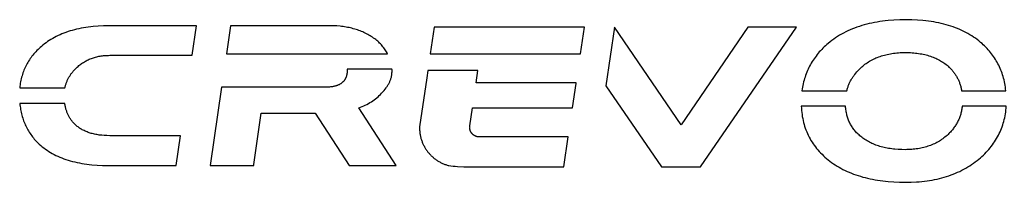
# Model space of a CAD drawing. Extents: x -120528 to -38681, y -40362 to 40632.
# Drawn here: x -65019 to -64783.5, y -37421.3 to -37382.4 of the extents above; entities that cross this region are included whole.
import ezdxf

# ---------------------------------------------------------------- set-up
doc = ezdxf.new("R2010")
doc.units = 0
doc.layers.get('0').update_dxf_attribs({"linetype": 'CONTINUOUS'})

msp = doc.modelspace()

# ---------------------------------------------------------------- linework, layer by layer
at = {"color": 40, "linetype": 'Continuous'}
for p, q in [((-65002.04, -37384.11), (-65002.62, -37384.18)), ((-65001.45, -37384.04), (-65002.04, -37384.11)), ((-65000.24, -37383.95), (-65001.45, -37384.04)), ((-64998.99, -37383.89), (-65000.24, -37383.95)), ((-64997.71, -37383.87), (-64998.99, -37383.89)), ((-64976.75, -37383.87), (-64997.71, -37383.87)), ((-64977.78, -37390.93), (-64976.75, -37383.87)), ((-64968.63, -37383.87), (-64969.61, -37390.55)), ((-64944.82, -37383.87), (-64968.63, -37383.87)), ((-64944.04, -37383.88), (-64944.82, -37383.87)), ((-64943.28, -37383.92), (-64944.04, -37383.88)), ((-64942.53, -37383.98), (-64943.28, -37383.92)), ((-64942.16, -37384.02), (-64942.53, -37383.98)), ((-64941.8, -37384.07), (-64942.16, -37384.02)), ((-64941.44, -37384.12), (-64941.8, -37384.07)), ((-64941.08, -37384.18), (-64941.44, -37384.12)), ((-64920.07, -37384.17), (-64921, -37390.55)), ((-64884.21, -37384.17), (-64920.07, -37384.17)), ((-64884.21, -37384.18), (-64884.21, -37384.17)), ((-64877, -37384.17), (-64879.06, -37398.24)), ((-64861.09, -37407.53), (-64877, -37384.17)), ((-64845.18, -37384.17), (-64861.09, -37407.53)), ((-64856.47, -37417.55), (-64833.58, -37384.17)), ((-64833.58, -37384.17), (-64845.18, -37384.17)), ((-64818.58, -37384.02), (-64819.14, -37384.21)), ((-64818.01, -37383.84), (-64818.58, -37384.02)), ((-64817.42, -37383.66), (-64818.01, -37383.84)), ((-64816.83, -37383.5), (-64817.42, -37383.66)), ((-64816.22, -37383.35), (-64816.83, -37383.5)), ((-64815.61, -37383.22), (-64816.22, -37383.35)), ((-64814.99, -37383.09), (-64815.61, -37383.22)), ((-64814.35, -37382.97), (-64814.99, -37383.09)), ((-64813.71, -37382.87), (-64814.35, -37382.97)), ((-64813.06, -37382.77), (-64813.71, -37382.87)), ((-64812.4, -37382.69), (-64813.06, -37382.77)), ((-64811.73, -37382.62), (-64812.4, -37382.69)), ((-64810.36, -37382.51), (-64811.73, -37382.62)), ((-64808.95, -37382.44), (-64810.36, -37382.51)), ((-64807.5, -37382.42), (-64808.95, -37382.44)), ((-64806.09, -37382.44), (-64807.5, -37382.42)), ((-64804.72, -37382.5), (-64806.09, -37382.44)), ((-64803.39, -37382.61), (-64804.72, -37382.5)), ((-64802.73, -37382.68), (-64803.39, -37382.61)), ((-64802.09, -37382.76), (-64802.73, -37382.68)), ((-64801.46, -37382.85), (-64802.09, -37382.76)), ((-64800.83, -37382.95), (-64801.46, -37382.85)), ((-64800.22, -37383.06), (-64800.83, -37382.95)), ((-64799.61, -37383.18), (-64800.22, -37383.06)), ((-64799.02, -37383.31), (-64799.61, -37383.18)), ((-64798.43, -37383.46), (-64799.02, -37383.31)), ((-64797.86, -37383.61), (-64798.43, -37383.46)), ((-64797.29, -37383.78), (-64797.86, -37383.61)), ((-64796.74, -37383.95), (-64797.29, -37383.78)), ((-64796.19, -37384.14), (-64796.74, -37383.95)), ((-64795.66, -37384.33), (-64796.19, -37384.14)), ((-65010.24, -37386.42), (-65010.68, -37386.65)), ((-65009.8, -37386.21), (-65010.24, -37386.42)), ((-65009.35, -37386), (-65009.8, -37386.21)), ((-65008.89, -37385.8), (-65009.35, -37386)), ((-65008.42, -37385.61), (-65008.89, -37385.8)), ((-65007.94, -37385.44), (-65008.42, -37385.61)), ((-65007.45, -37385.27), (-65007.94, -37385.44)), ((-65006.95, -37385.11), (-65007.45, -37385.27)), ((-65006.44, -37384.96), (-65006.95, -37385.11)), ((-65005.93, -37384.82), (-65006.44, -37384.96)), ((-65005.4, -37384.69), (-65005.93, -37384.82)), ((-65004.86, -37384.57), (-65005.4, -37384.69)), ((-65004.32, -37384.46), (-65004.86, -37384.57)), ((-65003.76, -37384.35), (-65004.32, -37384.46)), ((-65003.2, -37384.26), (-65003.76, -37384.35)), ((-65002.62, -37384.18), (-65003.2, -37384.26)), ((-64940.73, -37384.24), (-64941.08, -37384.18)), ((-64940.38, -37384.31), (-64940.73, -37384.24)), ((-64940.04, -37384.39), (-64940.38, -37384.31)), ((-64939.69, -37384.47), (-64940.04, -37384.39)), ((-64939.36, -37384.56), (-64939.69, -37384.47)), ((-64939.02, -37384.65), (-64939.36, -37384.56)), ((-64938.7, -37384.75), (-64939.02, -37384.65)), ((-64938.37, -37384.86), (-64938.7, -37384.75)), ((-64938.05, -37384.97), (-64938.37, -37384.86)), ((-64937.73, -37385.09), (-64938.05, -37384.97)), ((-64937.42, -37385.22), (-64937.73, -37385.09)), ((-64937.11, -37385.35), (-64937.42, -37385.22)), ((-64936.81, -37385.48), (-64937.11, -37385.35)), ((-64936.51, -37385.63), (-64936.81, -37385.48)), ((-64936.21, -37385.78), (-64936.51, -37385.63)), ((-64935.92, -37385.93), (-64936.21, -37385.78)), ((-64935.63, -37386.09), (-64935.92, -37385.93)), ((-64935.35, -37386.26), (-64935.63, -37386.09)), ((-64935.07, -37386.43), (-64935.35, -37386.26)), ((-64934.79, -37386.61), (-64935.07, -37386.43)), ((-64885.15, -37390.55), (-64884.21, -37384.18)), ((-64823.78, -37386.45), (-64824.24, -37386.75)), ((-64823.3, -37386.15), (-64823.78, -37386.45)), ((-64822.82, -37385.87), (-64823.3, -37386.15)), ((-64822.32, -37385.6), (-64822.82, -37385.87)), ((-64821.82, -37385.34), (-64822.32, -37385.6)), ((-64821.3, -37385.1), (-64821.82, -37385.34)), ((-64820.78, -37384.86), (-64821.3, -37385.1)), ((-64820.24, -37384.63), (-64820.78, -37384.86)), ((-64819.7, -37384.42), (-64820.24, -37384.63)), ((-64819.14, -37384.21), (-64819.7, -37384.42)), ((-64795.13, -37384.54), (-64795.66, -37384.33)), ((-64794.62, -37384.75), (-64795.13, -37384.54)), ((-64794.11, -37384.98), (-64794.62, -37384.75)), ((-64793.62, -37385.22), (-64794.11, -37384.98)), ((-64793.13, -37385.47), (-64793.62, -37385.22)), ((-64792.66, -37385.73), (-64793.13, -37385.47)), ((-64792.2, -37386), (-64792.66, -37385.73)), ((-64791.74, -37386.27), (-64792.2, -37386)), ((-64791.3, -37386.56), (-64791.74, -37386.27)), ((-65013.78, -37388.79), (-65014.06, -37389.04)), ((-65013.43, -37388.49), (-65013.78, -37388.79)), ((-65013.06, -37388.2), (-65013.43, -37388.49)), ((-65012.69, -37387.92), (-65013.06, -37388.2)), ((-65012.31, -37387.64), (-65012.69, -37387.92)), ((-65011.91, -37387.38), (-65012.31, -37387.64)), ((-65011.51, -37387.13), (-65011.91, -37387.38)), ((-65011.1, -37386.88), (-65011.51, -37387.13)), ((-65010.68, -37386.65), (-65011.1, -37386.88)), ((-64934.52, -37386.79), (-64934.79, -37386.61)), ((-64934.25, -37386.98), (-64934.52, -37386.79)), ((-64934, -37387.18), (-64934.25, -37386.98)), ((-64933.76, -37387.38), (-64934, -37387.18)), ((-64933.52, -37387.58), (-64933.76, -37387.38)), ((-64933.3, -37387.79), (-64933.52, -37387.58)), ((-64933.08, -37388), (-64933.3, -37387.79)), ((-64932.87, -37388.22), (-64933.08, -37388)), ((-64932.66, -37388.44), (-64932.87, -37388.22)), ((-64932.47, -37388.66), (-64932.66, -37388.44)), ((-64932.28, -37388.88), (-64932.47, -37388.66)), ((-64932.1, -37389.11), (-64932.28, -37388.88)), ((-64826.65, -37388.63), (-64826.97, -37388.92)), ((-64826.33, -37388.35), (-64826.65, -37388.63)), ((-64826, -37388.07), (-64826.33, -37388.35)), ((-64825.58, -37387.72), (-64826, -37388.07)), ((-64825.14, -37387.39), (-64825.58, -37387.72)), ((-64824.7, -37387.06), (-64825.14, -37387.39)), ((-64824.24, -37386.75), (-64824.7, -37387.06)), ((-64790.86, -37386.86), (-64791.3, -37386.56)), ((-64790.44, -37387.18), (-64790.86, -37386.86)), ((-64790.03, -37387.5), (-64790.44, -37387.18)), ((-64789.63, -37387.83), (-64790.03, -37387.5)), ((-64789.3, -37388.11), (-64789.63, -37387.83)), ((-64788.99, -37388.39), (-64789.3, -37388.11)), ((-64788.68, -37388.68), (-64788.99, -37388.39)), ((-64788.39, -37388.98), (-64788.68, -37388.68)), ((-65016.05, -37391.15), (-65016.26, -37391.44)), ((-65015.83, -37390.87), (-65016.05, -37391.15)), ((-65015.6, -37390.6), (-65015.83, -37390.87)), ((-65015.36, -37390.33), (-65015.6, -37390.6)), ((-65015.12, -37390.06), (-65015.36, -37390.33)), ((-65014.87, -37389.8), (-65015.12, -37390.06)), ((-65014.61, -37389.54), (-65014.87, -37389.8)), ((-65014.34, -37389.29), (-65014.61, -37389.54)), ((-65014.06, -37389.04), (-65014.34, -37389.29)), ((-65000.6, -37391.28), (-65000.34, -37391.22)), ((-65000.34, -37391.22), (-65000.07, -37391.16)), ((-65000.07, -37391.16), (-64999.8, -37391.12)), ((-64999.8, -37391.12), (-64999.52, -37391.07)), ((-64999.52, -37391.07), (-64999.24, -37391.03)), ((-64999.24, -37391.03), (-64998.96, -37391)), ((-64998.96, -37391), (-64998.68, -37390.98)), ((-64998.68, -37390.98), (-64998.39, -37390.96)), ((-64998.39, -37390.96), (-64998.09, -37390.94)), ((-64998.09, -37390.94), (-64997.8, -37390.94)), ((-64997.8, -37390.94), (-64997.5, -37390.93)), ((-64997.5, -37390.93), (-64977.78, -37390.93)), ((-64969.61, -37390.55), (-64931.18, -37390.55)), ((-64931.92, -37389.35), (-64932.1, -37389.11)), ((-64931.76, -37389.58), (-64931.92, -37389.35)), ((-64931.6, -37389.82), (-64931.76, -37389.58)), ((-64931.45, -37390.06), (-64931.6, -37389.82)), ((-64931.31, -37390.3), (-64931.45, -37390.06)), ((-64931.18, -37390.55), (-64931.31, -37390.3)), ((-64921, -37390.55), (-64885.15, -37390.55)), ((-64828.91, -37391.09), (-64829.16, -37391.42)), ((-64828.66, -37390.77), (-64828.91, -37391.09)), ((-64828.4, -37390.45), (-64828.66, -37390.77)), ((-64828.13, -37390.13), (-64828.4, -37390.45)), ((-64827.85, -37389.82), (-64828.13, -37390.13)), ((-64827.57, -37389.52), (-64827.85, -37389.82)), ((-64827.27, -37389.22), (-64827.57, -37389.52)), ((-64826.97, -37388.92), (-64827.27, -37389.22)), ((-64813.96, -37391.3), (-64813.63, -37391.18)), ((-64813.63, -37391.18), (-64813.3, -37391.07)), ((-64813.3, -37391.07), (-64812.96, -37390.97)), ((-64812.96, -37390.97), (-64812.61, -37390.87)), ((-64812.61, -37390.87), (-64812.26, -37390.78)), ((-64812.26, -37390.78), (-64811.9, -37390.7)), ((-64811.9, -37390.7), (-64811.54, -37390.62)), ((-64811.54, -37390.62), (-64811.17, -37390.55)), ((-64811.17, -37390.55), (-64810.8, -37390.49)), ((-64810.8, -37390.49), (-64810.42, -37390.44)), ((-64810.42, -37390.44), (-64810.04, -37390.39)), ((-64810.04, -37390.39), (-64809.65, -37390.35)), ((-64809.65, -37390.35), (-64809.26, -37390.32)), ((-64809.26, -37390.32), (-64808.86, -37390.29)), ((-64808.86, -37390.29), (-64808.46, -37390.28)), ((-64808.46, -37390.28), (-64808.05, -37390.27)), ((-64808.05, -37390.27), (-64807.64, -37390.26)), ((-64807.64, -37390.26), (-64806.8, -37390.28)), ((-64806.8, -37390.28), (-64806.39, -37390.29)), ((-64806.39, -37390.29), (-64805.99, -37390.32)), ((-64805.99, -37390.32), (-64805.59, -37390.35)), ((-64805.59, -37390.35), (-64805.2, -37390.39)), ((-64805.2, -37390.39), (-64804.82, -37390.43)), ((-64804.82, -37390.43), (-64804.44, -37390.48)), ((-64804.44, -37390.48), (-64804.07, -37390.54)), ((-64804.07, -37390.54), (-64803.7, -37390.6)), ((-64803.7, -37390.6), (-64803.34, -37390.68)), ((-64803.34, -37390.68), (-64802.98, -37390.75)), ((-64802.98, -37390.75), (-64802.64, -37390.84)), ((-64802.64, -37390.84), (-64802.29, -37390.93)), ((-64802.29, -37390.93), (-64801.96, -37391.03)), ((-64801.96, -37391.03), (-64801.63, -37391.13)), ((-64801.63, -37391.13), (-64801.3, -37391.25)), ((-64788.1, -37389.28), (-64788.39, -37388.98)), ((-64787.82, -37389.59), (-64788.1, -37389.28)), ((-64787.55, -37389.9), (-64787.82, -37389.59)), ((-64787.28, -37390.22), (-64787.55, -37389.9)), ((-64787.03, -37390.54), (-64787.28, -37390.22)), ((-64786.78, -37390.87), (-64787.03, -37390.54)), ((-64786.55, -37391.2), (-64786.78, -37390.87)), ((-64786.32, -37391.54), (-64786.55, -37391.2)), ((-65017.54, -37393.53), (-65017.69, -37393.85)), ((-65017.38, -37393.22), (-65017.54, -37393.53)), ((-65017.21, -37392.91), (-65017.38, -37393.22)), ((-65017.04, -37392.61), (-65017.21, -37392.91)), ((-65016.85, -37392.31), (-65017.04, -37392.61)), ((-65016.67, -37392.01), (-65016.85, -37392.31)), ((-65016.47, -37391.72), (-65016.67, -37392.01)), ((-65016.26, -37391.44), (-65016.47, -37391.72)), ((-65005.24, -37393.75), (-65005.04, -37393.56)), ((-65005.04, -37393.56), (-65004.83, -37393.39)), ((-65004.83, -37393.39), (-65004.62, -37393.22)), ((-65004.62, -37393.22), (-65004.41, -37393.06)), ((-65004.41, -37393.06), (-65004.2, -37392.9)), ((-65004.2, -37392.9), (-65003.98, -37392.75)), ((-65003.98, -37392.75), (-65003.76, -37392.61)), ((-65003.76, -37392.61), (-65003.54, -37392.47)), ((-65003.54, -37392.47), (-65003.31, -37392.34)), ((-65003.31, -37392.34), (-65003.08, -37392.21)), ((-65003.08, -37392.21), (-65002.85, -37392.09)), ((-65002.85, -37392.09), (-65002.61, -37391.98)), ((-65002.61, -37391.98), (-65002.37, -37391.87)), ((-65002.37, -37391.87), (-65002.13, -37391.77)), ((-65002.13, -37391.77), (-65001.88, -37391.67)), ((-65001.88, -37391.67), (-65001.63, -37391.58)), ((-65001.63, -37391.58), (-65001.38, -37391.5)), ((-65001.38, -37391.5), (-65001.13, -37391.42)), ((-65001.13, -37391.42), (-65000.87, -37391.35)), ((-65000.87, -37391.35), (-65000.6, -37391.28)), ((-64830.44, -37393.48), (-64830.62, -37393.85)), ((-64830.25, -37393.13), (-64830.44, -37393.48)), ((-64830.05, -37392.78), (-64830.25, -37393.13)), ((-64829.84, -37392.43), (-64830.05, -37392.78)), ((-64829.62, -37392.09), (-64829.84, -37392.43)), ((-64829.39, -37391.75), (-64829.62, -37392.09)), ((-64829.16, -37391.42), (-64829.39, -37391.75)), ((-64818.01, -37393.7), (-64817.76, -37393.48)), ((-64817.76, -37393.48), (-64817.5, -37393.27)), ((-64817.5, -37393.27), (-64817.23, -37393.07)), ((-64817.23, -37393.07), (-64816.96, -37392.88)), ((-64816.96, -37392.88), (-64816.69, -37392.69)), ((-64816.69, -37392.69), (-64816.41, -37392.5)), ((-64816.41, -37392.5), (-64816.12, -37392.33)), ((-64816.12, -37392.33), (-64815.83, -37392.16)), ((-64815.83, -37392.16), (-64815.53, -37392)), ((-64815.53, -37392), (-64815.23, -37391.85)), ((-64815.23, -37391.85), (-64814.92, -37391.7)), ((-64814.92, -37391.7), (-64814.61, -37391.56)), ((-64814.61, -37391.56), (-64814.29, -37391.43)), ((-64814.29, -37391.43), (-64813.96, -37391.3)), ((-64801.3, -37391.25), (-64800.98, -37391.36)), ((-64800.98, -37391.36), (-64800.67, -37391.49)), ((-64800.67, -37391.49), (-64800.36, -37391.62)), ((-64800.36, -37391.62), (-64800.06, -37391.76)), ((-64800.06, -37391.76), (-64799.77, -37391.9)), ((-64799.77, -37391.9), (-64799.48, -37392.06)), ((-64799.48, -37392.06), (-64799.2, -37392.21)), ((-64799.2, -37392.21), (-64798.93, -37392.38)), ((-64798.93, -37392.38), (-64798.66, -37392.55)), ((-64798.66, -37392.55), (-64798.39, -37392.73)), ((-64798.39, -37392.73), (-64798.14, -37392.91)), ((-64798.14, -37392.91), (-64797.89, -37393.11)), ((-64797.89, -37393.11), (-64797.64, -37393.3)), ((-64797.64, -37393.3), (-64797.41, -37393.51)), ((-64797.41, -37393.51), (-64797.18, -37393.72)), ((-64786.1, -37391.89), (-64786.32, -37391.54)), ((-64785.89, -37392.23), (-64786.1, -37391.89)), ((-64785.69, -37392.59), (-64785.89, -37392.23)), ((-64785.5, -37392.95), (-64785.69, -37392.59)), ((-64785.31, -37393.31), (-64785.5, -37392.95)), ((-64785.14, -37393.68), (-64785.31, -37393.31)), ((-65018.43, -37395.83), (-65018.52, -37396.18)), ((-65018.32, -37395.49), (-65018.43, -37395.83)), ((-65018.21, -37395.15), (-65018.32, -37395.49)), ((-65018.09, -37394.82), (-65018.21, -37395.15)), ((-65017.97, -37394.49), (-65018.09, -37394.82)), ((-65017.83, -37394.17), (-65017.97, -37394.49)), ((-65017.69, -37393.85), (-65017.83, -37394.17)), ((-65007.14, -37396.03), (-65007.05, -37395.88)), ((-65007.05, -37395.88), (-65006.96, -37395.73)), ((-65006.96, -37395.73), (-65006.86, -37395.59)), ((-65006.86, -37395.59), (-65006.76, -37395.45)), ((-65006.76, -37395.45), (-65006.66, -37395.3)), ((-65006.66, -37395.3), (-65006.55, -37395.16)), ((-65006.55, -37395.16), (-65006.44, -37395.02)), ((-65006.44, -37395.02), (-65006.33, -37394.88)), ((-65006.33, -37394.88), (-65006.21, -37394.74)), ((-65006.21, -37394.74), (-65005.97, -37394.47)), ((-65005.97, -37394.47), (-65005.71, -37394.2)), ((-65005.71, -37394.2), (-65005.44, -37393.93)), ((-65005.44, -37393.93), (-65005.24, -37393.75)), ((-64941.02, -37395.94), (-64941.04, -37396.03)), ((-64940.99, -37395.86), (-64941.02, -37395.94)), ((-64940.97, -37395.78), (-64940.99, -37395.86)), ((-64940.95, -37395.69), (-64940.97, -37395.78)), ((-64940.93, -37395.61), (-64940.95, -37395.69)), ((-64940.91, -37395.53), (-64940.93, -37395.61)), ((-64940.9, -37395.44), (-64940.91, -37395.53)), ((-64940.89, -37395.36), (-64940.9, -37395.44)), ((-64940.87, -37395.28), (-64940.89, -37395.36)), ((-64940.86, -37395.2), (-64940.87, -37395.28)), ((-64940.85, -37395.04), (-64940.86, -37395.2)), ((-64940.84, -37394.88), (-64940.85, -37395.04)), ((-64940.84, -37394.26), (-64940.83, -37394.42)), ((-64930.16, -37394.26), (-64940.84, -37394.26)), ((-64940.83, -37394.73), (-64940.84, -37394.88)), ((-64940.83, -37394.42), (-64940.83, -37394.58)), ((-64940.83, -37394.58), (-64940.83, -37394.73)), ((-64930.24, -37395.97), (-64930.21, -37395.8)), ((-64930.21, -37395.8), (-64930.18, -37395.63)), ((-64930.18, -37395.63), (-64930.16, -37395.45)), ((-64930.13, -37394.26), (-64930.16, -37394.26)), ((-64930.16, -37395.45), (-64930.14, -37395.28)), ((-64930.14, -37395.28), (-64930.13, -37395.09)), ((-64930.12, -37394.49), (-64930.13, -37394.26)), ((-64930.13, -37395.09), (-64930.12, -37394.91)), ((-64930.12, -37394.72), (-64930.12, -37394.49)), ((-64930.12, -37394.91), (-64930.12, -37394.72)), ((-64921.54, -37394.55), (-64921.81, -37396.3)), ((-64914.52, -37394.55), (-64921.54, -37394.55)), ((-64914.5, -37394.55), (-64914.52, -37394.55)), ((-64909.62, -37394.55), (-64914.5, -37394.55)), ((-64910.05, -37397.5), (-64909.62, -37394.55)), ((-64831.41, -37395.72), (-64831.54, -37396.11)), ((-64831.27, -37395.34), (-64831.41, -37395.72)), ((-64831.12, -37394.96), (-64831.27, -37395.34)), ((-64830.96, -37394.58), (-64831.12, -37394.96)), ((-64830.8, -37394.21), (-64830.96, -37394.58)), ((-64830.62, -37393.85), (-64830.8, -37394.21)), ((-64820.03, -37395.97), (-64819.91, -37395.81)), ((-64819.91, -37395.81), (-64819.8, -37395.64)), ((-64819.8, -37395.64), (-64819.67, -37395.48)), ((-64819.67, -37395.48), (-64819.42, -37395.16)), ((-64819.42, -37395.16), (-64819.15, -37394.84)), ((-64819.15, -37394.84), (-64818.87, -37394.53)), ((-64818.87, -37394.53), (-64818.57, -37394.23)), ((-64818.57, -37394.23), (-64818.26, -37393.93)), ((-64818.26, -37393.93), (-64818.01, -37393.7)), ((-64797.18, -37393.72), (-64797.03, -37393.86)), ((-64797.03, -37393.86), (-64796.88, -37394.01)), ((-64796.88, -37394.01), (-64796.74, -37394.15)), ((-64796.74, -37394.15), (-64796.6, -37394.3)), ((-64796.6, -37394.3), (-64796.46, -37394.46)), ((-64796.46, -37394.46), (-64796.33, -37394.61)), ((-64796.33, -37394.61), (-64796.2, -37394.77)), ((-64796.2, -37394.77), (-64796.08, -37394.92)), ((-64796.08, -37394.92), (-64795.96, -37395.09)), ((-64795.96, -37395.09), (-64795.84, -37395.25)), ((-64795.84, -37395.25), (-64795.72, -37395.41)), ((-64795.72, -37395.41), (-64795.61, -37395.58)), ((-64795.61, -37395.58), (-64795.51, -37395.75)), ((-64795.51, -37395.75), (-64795.4, -37395.92)), ((-64795.4, -37395.92), (-64795.3, -37396.09)), ((-64784.97, -37394.06), (-64785.14, -37393.68)), ((-64784.81, -37394.44), (-64784.97, -37394.06)), ((-64784.67, -37394.82), (-64784.81, -37394.44)), ((-64784.52, -37395.21), (-64784.67, -37394.82)), ((-64784.39, -37395.61), (-64784.52, -37395.21)), ((-64784.27, -37396.01), (-64784.39, -37395.61)), ((-65018.88, -37397.96), (-65018.93, -37398.33)), ((-65018.83, -37397.59), (-65018.88, -37397.96)), ((-65018.76, -37397.23), (-65018.83, -37397.59)), ((-65018.69, -37396.88), (-65018.76, -37397.23)), ((-65018.61, -37396.52), (-65018.69, -37396.88)), ((-65018.52, -37396.18), (-65018.61, -37396.52)), ((-65008.1, -37398.37), (-65008.06, -37398.2)), ((-65008.06, -37398.2), (-65008.02, -37398.04)), ((-65008.02, -37398.04), (-65007.97, -37397.88)), ((-65007.97, -37397.88), (-65007.92, -37397.72)), ((-65007.92, -37397.72), (-65007.87, -37397.56)), ((-65007.87, -37397.56), (-65007.81, -37397.4)), ((-65007.81, -37397.4), (-65007.75, -37397.24)), ((-65007.75, -37397.24), (-65007.68, -37397.08)), ((-65007.68, -37397.08), (-65007.62, -37396.93)), ((-65007.62, -37396.93), (-65007.55, -37396.78)), ((-65007.55, -37396.78), (-65007.47, -37396.62)), ((-65007.47, -37396.62), (-65007.4, -37396.47)), ((-65007.4, -37396.47), (-65007.32, -37396.32)), ((-65007.32, -37396.32), (-65007.23, -37396.17)), ((-65007.23, -37396.17), (-65007.14, -37396.03)), ((-64943.68, -37398.28), (-64943.83, -37398.32)), ((-64943.54, -37398.24), (-64943.68, -37398.28)), ((-64943.4, -37398.2), (-64943.54, -37398.24)), ((-64943.26, -37398.15), (-64943.4, -37398.2)), ((-64943.13, -37398.11), (-64943.26, -37398.15)), ((-64943.01, -37398.05), (-64943.13, -37398.11)), ((-64942.89, -37398), (-64943.01, -37398.05)), ((-64942.77, -37397.95), (-64942.89, -37398)), ((-64942.66, -37397.89), (-64942.77, -37397.95)), ((-64942.55, -37397.83), (-64942.66, -37397.89)), ((-64942.45, -37397.77), (-64942.55, -37397.83)), ((-64942.35, -37397.71), (-64942.45, -37397.77)), ((-64942.26, -37397.65), (-64942.35, -37397.71)), ((-64942.17, -37397.58), (-64942.26, -37397.65)), ((-64942.08, -37397.51), (-64942.17, -37397.58)), ((-64941.99, -37397.44), (-64942.08, -37397.51)), ((-64941.91, -37397.37), (-64941.99, -37397.44)), ((-64941.84, -37397.3), (-64941.91, -37397.37)), ((-64941.77, -37397.23), (-64941.84, -37397.3)), ((-64941.7, -37397.15), (-64941.77, -37397.23)), ((-64941.63, -37397.08), (-64941.7, -37397.15)), ((-64941.57, -37397), (-64941.63, -37397.08)), ((-64941.51, -37396.92), (-64941.57, -37397)), ((-64941.45, -37396.85), (-64941.51, -37396.92)), ((-64941.4, -37396.77), (-64941.45, -37396.85)), ((-64941.35, -37396.69), (-64941.4, -37396.77)), ((-64941.3, -37396.61), (-64941.35, -37396.69)), ((-64941.26, -37396.52), (-64941.3, -37396.61)), ((-64941.21, -37396.44), (-64941.26, -37396.52)), ((-64941.18, -37396.36), (-64941.21, -37396.44)), ((-64941.14, -37396.28), (-64941.18, -37396.36)), ((-64941.11, -37396.19), (-64941.14, -37396.28)), ((-64941.07, -37396.11), (-64941.11, -37396.19)), ((-64941.04, -37396.03), (-64941.07, -37396.11)), ((-64931.3, -37398.37), (-64931.2, -37398.21)), ((-64931.2, -37398.21), (-64931.1, -37398.06)), ((-64931.1, -37398.06), (-64931, -37397.9)), ((-64931, -37397.9), (-64930.91, -37397.75)), ((-64930.91, -37397.75), (-64930.83, -37397.59)), ((-64930.83, -37397.59), (-64930.75, -37397.43)), ((-64930.75, -37397.43), (-64930.67, -37397.28)), ((-64930.67, -37397.28), (-64930.6, -37397.12)), ((-64930.6, -37397.12), (-64930.53, -37396.96)), ((-64930.53, -37396.96), (-64930.47, -37396.8)), ((-64930.47, -37396.8), (-64930.42, -37396.64)), ((-64930.42, -37396.64), (-64930.37, -37396.47)), ((-64930.37, -37396.47), (-64930.32, -37396.31)), ((-64930.32, -37396.31), (-64930.28, -37396.14)), ((-64930.28, -37396.14), (-64930.24, -37395.97)), ((-64921.81, -37396.3), (-64923.52, -37408)), ((-64886.19, -37397.5), (-64910.05, -37397.5)), ((-64887.04, -37403.45), (-64886.19, -37397.66)), ((-64886.19, -37397.66), (-64886.19, -37397.5)), ((-64879.06, -37398.24), (-64865.78, -37417.55)), ((-64832.06, -37398.12), (-64832.14, -37398.54)), ((-64831.98, -37397.71), (-64832.06, -37398.12)), ((-64831.88, -37397.3), (-64831.98, -37397.71)), ((-64831.77, -37396.9), (-64831.88, -37397.3)), ((-64831.66, -37396.5), (-64831.77, -37396.9)), ((-64831.54, -37396.11), (-64831.66, -37396.5)), ((-64821.27, -37398.43), (-64821.21, -37398.25)), ((-64821.21, -37398.25), (-64821.14, -37398.06)), ((-64821.14, -37398.06), (-64821.06, -37397.88)), ((-64821.06, -37397.88), (-64820.99, -37397.7)), ((-64820.99, -37397.7), (-64820.91, -37397.52)), ((-64820.91, -37397.52), (-64820.82, -37397.34)), ((-64820.82, -37397.34), (-64820.74, -37397.17)), ((-64820.74, -37397.17), (-64820.65, -37396.99)), ((-64820.65, -37396.99), (-64820.55, -37396.82)), ((-64820.55, -37396.82), (-64820.45, -37396.65)), ((-64820.45, -37396.65), (-64820.35, -37396.48)), ((-64820.35, -37396.48), (-64820.25, -37396.31)), ((-64820.25, -37396.31), (-64820.14, -37396.14)), ((-64820.14, -37396.14), (-64820.03, -37395.97)), ((-64795.3, -37396.09), (-64795.21, -37396.27)), ((-64795.21, -37396.27), (-64795.12, -37396.45)), ((-64795.12, -37396.45), (-64795.03, -37396.63)), ((-64795.03, -37396.63), (-64794.94, -37396.81)), ((-64794.94, -37396.81), (-64794.86, -37396.99)), ((-64794.86, -37396.99), (-64794.78, -37397.18)), ((-64794.78, -37397.18), (-64794.71, -37397.37)), ((-64794.71, -37397.37), (-64794.64, -37397.56)), ((-64794.64, -37397.56), (-64794.57, -37397.75)), ((-64794.57, -37397.75), (-64794.51, -37397.95)), ((-64794.51, -37397.95), (-64794.45, -37398.15)), ((-64794.45, -37398.15), (-64794.39, -37398.35)), ((-64784.16, -37396.41), (-64784.27, -37396.01)), ((-64784.05, -37396.82), (-64784.16, -37396.41)), ((-64783.96, -37397.23), (-64784.05, -37396.82)), ((-64783.87, -37397.65), (-64783.96, -37397.23)), ((-64783.79, -37398.08), (-64783.87, -37397.65)), ((-64783.72, -37398.51), (-64783.79, -37398.08)), ((-65018.93, -37398.33), (-65018.97, -37398.7)), ((-65018.97, -37398.7), (-65008.18, -37398.7)), ((-65008.18, -37398.7), (-65008.14, -37398.53)), ((-65008.14, -37398.53), (-65008.1, -37398.37)), ((-64970.78, -37398.55), (-64973.53, -37417.24)), ((-64946.02, -37398.55), (-64970.78, -37398.55)), ((-64945.6, -37398.55), (-64946.02, -37398.55)), ((-64945.4, -37398.54), (-64945.6, -37398.55)), ((-64945.2, -37398.53), (-64945.4, -37398.54)), ((-64945.01, -37398.51), (-64945.2, -37398.53)), ((-64944.82, -37398.49), (-64945.01, -37398.51)), ((-64944.65, -37398.47), (-64944.82, -37398.49)), ((-64944.47, -37398.45), (-64944.65, -37398.47)), ((-64944.3, -37398.42), (-64944.47, -37398.45)), ((-64944.14, -37398.39), (-64944.3, -37398.42)), ((-64943.98, -37398.36), (-64944.14, -37398.39)), ((-64943.83, -37398.32), (-64943.98, -37398.36)), ((-64933.46, -37400.81), (-64933.17, -37400.54)), ((-64933.17, -37400.54), (-64932.88, -37400.26)), ((-64932.88, -37400.26), (-64932.61, -37399.97)), ((-64932.61, -37399.97), (-64932.31, -37399.64)), ((-64932.31, -37399.64), (-64932.03, -37399.32)), ((-64932.03, -37399.32), (-64931.77, -37399)), ((-64931.77, -37399), (-64931.53, -37398.68)), ((-64931.53, -37398.68), (-64931.41, -37398.53)), ((-64931.41, -37398.53), (-64931.3, -37398.37)), ((-64832.21, -37398.96), (-64832.27, -37399.38)), ((-64832.27, -37399.38), (-64821.55, -37399.38)), ((-64832.14, -37398.54), (-64832.21, -37398.96)), ((-64821.55, -37399.38), (-64821.5, -37399.19)), ((-64821.5, -37399.19), (-64821.45, -37399)), ((-64821.45, -37399), (-64821.4, -37398.81)), ((-64821.4, -37398.81), (-64821.34, -37398.62)), ((-64821.34, -37398.62), (-64821.27, -37398.43)), ((-64794.39, -37398.35), (-64794.34, -37398.55)), ((-64794.34, -37398.55), (-64794.29, -37398.75)), ((-64794.29, -37398.75), (-64794.24, -37398.96)), ((-64794.24, -37398.96), (-64794.2, -37399.17)), ((-64794.2, -37399.17), (-64794.16, -37399.38)), ((-64794.16, -37399.38), (-64783.6, -37399.38)), ((-64783.66, -37398.94), (-64783.72, -37398.51)), ((-64783.6, -37399.38), (-64783.66, -37398.94)), ((-65018.96, -37402.41), (-65018.92, -37402.77)), ((-65008.21, -37402.41), (-65018.96, -37402.41)), ((-65018.92, -37402.77), (-65018.88, -37403.14)), ((-65008.18, -37402.61), (-65008.21, -37402.41)), ((-65008.15, -37402.81), (-65008.18, -37402.61)), ((-65008.11, -37403), (-65008.15, -37402.81)), ((-65008.07, -37403.2), (-65008.11, -37403)), ((-64937.26, -37403.17), (-64936.87, -37403)), ((-64936.87, -37403), (-64936.49, -37402.82)), ((-64936.49, -37402.82), (-64936.12, -37402.64)), ((-64936.12, -37402.64), (-64935.75, -37402.44)), ((-64935.75, -37402.44), (-64935.4, -37402.23)), ((-64935.4, -37402.23), (-64935.05, -37402.02)), ((-64935.05, -37402.02), (-64934.72, -37401.8)), ((-64934.72, -37401.8), (-64934.39, -37401.56)), ((-64934.39, -37401.56), (-64934.07, -37401.32)), ((-64934.07, -37401.32), (-64933.76, -37401.07)), ((-64933.76, -37401.07), (-64933.46, -37400.81)), ((-65018.88, -37403.14), (-65018.82, -37403.5)), ((-65018.82, -37403.5), (-65018.76, -37403.85)), ((-65018.76, -37403.85), (-65018.7, -37404.21)), ((-65018.7, -37404.21), (-65018.62, -37404.55)), ((-65018.62, -37404.55), (-65018.54, -37404.9)), ((-65018.54, -37404.9), (-65018.45, -37405.24)), ((-65018.45, -37405.24), (-65018.36, -37405.57)), ((-65008.03, -37403.39), (-65008.07, -37403.2)), ((-65007.98, -37403.58), (-65008.03, -37403.39)), ((-65007.93, -37403.76), (-65007.98, -37403.58)), ((-65007.88, -37403.95), (-65007.93, -37403.76)), ((-65007.82, -37404.13), (-65007.88, -37403.95)), ((-65007.76, -37404.31), (-65007.82, -37404.13)), ((-65007.7, -37404.48), (-65007.76, -37404.31)), ((-65007.63, -37404.66), (-65007.7, -37404.48)), ((-65007.56, -37404.83), (-65007.63, -37404.66)), ((-65007.49, -37404.99), (-65007.56, -37404.83)), ((-65007.41, -37405.16), (-65007.49, -37404.99)), ((-65007.33, -37405.32), (-65007.41, -37405.16)), ((-65007.25, -37405.48), (-65007.33, -37405.32)), ((-64963.1, -37417.01), (-64961.31, -37404.78)), ((-64961.31, -37404.78), (-64948.46, -37404.78)), ((-64948.46, -37404.78), (-64940.32, -37417.24)), ((-64938.06, -37403.48), (-64937.65, -37403.33)), ((-64929.11, -37417.24), (-64938.06, -37403.48)), ((-64937.65, -37403.33), (-64937.26, -37403.17)), ((-64911.56, -37407.79), (-64910.92, -37403.45)), ((-64910.92, -37403.45), (-64887.04, -37403.45)), ((-64832.44, -37403.09), (-64832.41, -37403.59)), ((-64821.87, -37403.09), (-64832.44, -37403.09)), ((-64832.41, -37403.59), (-64832.38, -37404.09)), ((-64832.38, -37404.09), (-64832.32, -37404.59)), ((-64832.32, -37404.59), (-64832.26, -37405.07)), ((-64832.26, -37405.07), (-64832.19, -37405.55)), ((-64821.85, -37403.37), (-64821.87, -37403.09)), ((-64821.82, -37403.64), (-64821.85, -37403.37)), ((-64821.79, -37403.91), (-64821.82, -37403.64)), ((-64821.75, -37404.18), (-64821.79, -37403.91)), ((-64821.71, -37404.44), (-64821.75, -37404.18)), ((-64821.66, -37404.7), (-64821.71, -37404.44)), ((-64821.6, -37404.96), (-64821.66, -37404.7)), ((-64821.54, -37405.22), (-64821.6, -37404.96)), ((-64821.48, -37405.47), (-64821.54, -37405.22)), ((-64794.46, -37405.19), (-64794.53, -37405.41)), ((-64794.39, -37404.97), (-64794.46, -37405.19)), ((-64794.33, -37404.74), (-64794.39, -37404.97)), ((-64794.27, -37404.51), (-64794.33, -37404.74)), ((-64794.22, -37404.28), (-64794.27, -37404.51)), ((-64794.17, -37404.05), (-64794.22, -37404.28)), ((-64794.13, -37403.81), (-64794.17, -37404.05)), ((-64794.09, -37403.57), (-64794.13, -37403.81)), ((-64794.05, -37403.33), (-64794.09, -37403.57)), ((-64794.03, -37403.09), (-64794.05, -37403.33)), ((-64783.51, -37403.09), (-64794.03, -37403.09)), ((-64783.79, -37405.39), (-64783.71, -37404.94)), ((-64783.71, -37404.94), (-64783.65, -37404.48)), ((-64783.65, -37404.48), (-64783.59, -37404.02)), ((-64783.59, -37404.02), (-64783.55, -37403.56)), ((-64783.55, -37403.56), (-64783.51, -37403.09)), ((-65018.36, -37405.57), (-65018.26, -37405.91)), ((-65018.26, -37405.91), (-65018.15, -37406.23)), ((-65018.15, -37406.23), (-65018.04, -37406.56)), ((-65018.04, -37406.56), (-65017.91, -37406.88)), ((-65017.91, -37406.88), (-65017.79, -37407.2)), ((-65017.79, -37407.2), (-65017.65, -37407.51)), ((-65017.65, -37407.51), (-65017.51, -37407.81)), ((-65007.16, -37405.64), (-65007.25, -37405.48)), ((-65007.07, -37405.8), (-65007.16, -37405.64)), ((-65006.98, -37405.95), (-65007.07, -37405.8)), ((-65006.89, -37406.1), (-65006.98, -37405.95)), ((-65006.79, -37406.25), (-65006.89, -37406.1)), ((-65006.68, -37406.4), (-65006.79, -37406.25)), ((-65006.58, -37406.54), (-65006.68, -37406.4)), ((-65006.47, -37406.68), (-65006.58, -37406.54)), ((-65006.35, -37406.82), (-65006.47, -37406.68)), ((-65006.23, -37406.96), (-65006.35, -37406.82)), ((-65006.11, -37407.09), (-65006.23, -37406.96)), ((-65005.99, -37407.22), (-65006.11, -37407.09)), ((-65005.86, -37407.35), (-65005.99, -37407.22)), ((-65005.73, -37407.48), (-65005.86, -37407.35)), ((-65005.6, -37407.6), (-65005.73, -37407.48)), ((-65005.42, -37407.76), (-65005.6, -37407.6)), ((-64832.19, -37405.55), (-64832.1, -37406.03)), ((-64832.1, -37406.03), (-64832, -37406.5)), ((-64832, -37406.5), (-64831.89, -37406.96)), ((-64831.89, -37406.96), (-64831.77, -37407.42)), ((-64831.77, -37407.42), (-64831.63, -37407.87)), ((-64821.4, -37405.71), (-64821.48, -37405.47)), ((-64821.32, -37405.96), (-64821.4, -37405.71)), ((-64821.24, -37406.2), (-64821.32, -37405.96)), ((-64821.15, -37406.43), (-64821.24, -37406.2)), ((-64821.05, -37406.67), (-64821.15, -37406.43)), ((-64820.94, -37406.9), (-64821.05, -37406.67)), ((-64820.83, -37407.12), (-64820.94, -37406.9)), ((-64820.72, -37407.35), (-64820.83, -37407.12)), ((-64820.6, -37407.57), (-64820.72, -37407.35)), ((-64820.47, -37407.78), (-64820.6, -37407.57)), ((-64795.53, -37407.53), (-64795.65, -37407.73)), ((-64795.4, -37407.32), (-64795.53, -37407.53)), ((-64795.29, -37407.12), (-64795.4, -37407.32)), ((-64795.17, -37406.91), (-64795.29, -37407.12)), ((-64795.07, -37406.7), (-64795.17, -37406.91)), ((-64794.96, -37406.49), (-64795.07, -37406.7)), ((-64794.87, -37406.28), (-64794.96, -37406.49)), ((-64794.77, -37406.07), (-64794.87, -37406.28)), ((-64794.69, -37405.85), (-64794.77, -37406.07)), ((-64794.6, -37405.63), (-64794.69, -37405.85)), ((-64794.53, -37405.41), (-64794.6, -37405.63)), ((-64784.5, -37408), (-64784.35, -37407.57)), ((-64784.35, -37407.57), (-64784.22, -37407.15)), ((-64784.22, -37407.15), (-64784.09, -37406.71)), ((-64784.09, -37406.71), (-64783.98, -37406.28)), ((-64783.98, -37406.28), (-64783.88, -37405.84)), ((-64783.88, -37405.84), (-64783.79, -37405.39)), ((-65017.51, -37407.81), (-65017.36, -37408.12)), ((-65017.36, -37408.12), (-65017.2, -37408.42)), ((-65017.2, -37408.42), (-65017.04, -37408.71)), ((-65017.04, -37408.71), (-65016.87, -37409.01)), ((-65016.87, -37409.01), (-65016.69, -37409.29)), ((-65016.69, -37409.29), (-65016.51, -37409.58)), ((-65016.51, -37409.58), (-65016.32, -37409.85)), ((-65016.32, -37409.85), (-65016.12, -37410.13)), ((-65005.24, -37407.91), (-65005.42, -37407.76)), ((-65005.06, -37408.05), (-65005.24, -37407.91)), ((-65004.86, -37408.19), (-65005.06, -37408.05)), ((-65004.67, -37408.33), (-65004.86, -37408.19)), ((-65004.47, -37408.46), (-65004.67, -37408.33)), ((-65004.26, -37408.58), (-65004.47, -37408.46)), ((-65004.05, -37408.71), (-65004.26, -37408.58)), ((-65003.83, -37408.82), (-65004.05, -37408.71)), ((-65003.61, -37408.93), (-65003.83, -37408.82)), ((-65003.38, -37409.04), (-65003.61, -37408.93)), ((-65003.15, -37409.14), (-65003.38, -37409.04)), ((-65002.91, -37409.23), (-65003.15, -37409.14)), ((-65002.67, -37409.33), (-65002.91, -37409.23)), ((-65002.43, -37409.41), (-65002.67, -37409.33)), ((-65002.17, -37409.49), (-65002.43, -37409.41)), ((-65001.92, -37409.57), (-65002.17, -37409.49)), ((-65001.66, -37409.64), (-65001.92, -37409.57)), ((-65001.39, -37409.71), (-65001.66, -37409.64)), ((-65001.12, -37409.77), (-65001.39, -37409.71)), ((-65000.84, -37409.83), (-65001.12, -37409.77)), ((-65000.56, -37409.88), (-65000.84, -37409.83)), ((-65000.28, -37409.93), (-65000.56, -37409.88)), ((-64999.99, -37409.97), (-65000.28, -37409.93)), ((-64999.69, -37410), (-64999.99, -37409.97)), ((-64999.39, -37410.04), (-64999.69, -37410)), ((-64998.78, -37410.09), (-64999.39, -37410.04)), ((-64923.52, -37408), (-64923.53, -37408.2)), ((-64923.53, -37408.2), (-64923.53, -37408.41)), ((-64923.53, -37408.41), (-64923.53, -37408.61)), ((-64923.53, -37408.61), (-64923.52, -37408.81)), ((-64923.52, -37408.81), (-64923.5, -37409.02)), ((-64923.5, -37409.02), (-64923.49, -37409.22)), ((-64923.49, -37409.22), (-64923.47, -37409.42)), ((-64923.47, -37409.42), (-64923.44, -37409.61)), ((-64923.44, -37409.61), (-64923.41, -37409.81)), ((-64923.41, -37409.81), (-64923.38, -37410.01)), ((-64923.38, -37410.01), (-64923.34, -37410.2)), ((-64911.59, -37408.11), (-64911.58, -37408.05)), ((-64911.58, -37408.18), (-64911.59, -37408.11)), ((-64911.58, -37407.92), (-64911.57, -37407.86)), ((-64911.58, -37407.99), (-64911.58, -37407.92)), ((-64911.58, -37408.05), (-64911.58, -37407.99)), ((-64911.58, -37408.24), (-64911.58, -37408.18)), ((-64911.58, -37408.3), (-64911.58, -37408.24)), ((-64911.57, -37408.37), (-64911.58, -37408.3)), ((-64911.57, -37407.86), (-64911.56, -37407.79)), ((-64911.57, -37408.43), (-64911.57, -37408.37)), ((-64911.56, -37408.49), (-64911.57, -37408.43)), ((-64911.55, -37408.55), (-64911.56, -37408.49)), ((-64911.53, -37408.61), (-64911.55, -37408.55)), ((-64911.52, -37408.67), (-64911.53, -37408.61)), ((-64911.5, -37408.73), (-64911.52, -37408.67)), ((-64911.49, -37408.79), (-64911.5, -37408.73)), ((-64911.47, -37408.85), (-64911.49, -37408.79)), ((-64911.45, -37408.91), (-64911.47, -37408.85)), ((-64911.43, -37408.96), (-64911.45, -37408.91)), ((-64911.4, -37409.02), (-64911.43, -37408.96)), ((-64911.38, -37409.07), (-64911.4, -37409.02)), ((-64911.35, -37409.13), (-64911.38, -37409.07)), ((-64911.33, -37409.18), (-64911.35, -37409.13)), ((-64911.3, -37409.24), (-64911.33, -37409.18)), ((-64911.27, -37409.29), (-64911.3, -37409.24)), ((-64911.24, -37409.34), (-64911.27, -37409.29)), ((-64911.21, -37409.39), (-64911.24, -37409.34)), ((-64911.17, -37409.44), (-64911.21, -37409.39)), ((-64911.14, -37409.49), (-64911.17, -37409.44)), ((-64911.1, -37409.54), (-64911.14, -37409.49)), ((-64911.06, -37409.59), (-64911.1, -37409.54)), ((-64911.02, -37409.63), (-64911.06, -37409.59)), ((-64910.98, -37409.68), (-64911.02, -37409.63)), ((-64910.94, -37409.72), (-64910.98, -37409.68)), ((-64910.9, -37409.76), (-64910.94, -37409.72)), ((-64910.86, -37409.81), (-64910.9, -37409.76)), ((-64910.81, -37409.85), (-64910.86, -37409.81)), ((-64910.77, -37409.89), (-64910.81, -37409.85)), ((-64910.72, -37409.92), (-64910.77, -37409.89)), ((-64910.67, -37409.96), (-64910.72, -37409.92)), ((-64910.62, -37410), (-64910.67, -37409.96)), ((-64910.57, -37410.03), (-64910.62, -37410)), ((-64910.52, -37410.07), (-64910.57, -37410.03)), ((-64910.47, -37410.1), (-64910.52, -37410.07)), ((-64831.63, -37407.87), (-64831.48, -37408.31)), ((-64831.48, -37408.31), (-64831.33, -37408.75)), ((-64831.33, -37408.75), (-64831.15, -37409.19)), ((-64831.15, -37409.19), (-64830.97, -37409.61)), ((-64830.97, -37409.61), (-64830.78, -37410.03)), ((-64830.78, -37410.03), (-64830.57, -37410.45)), ((-64820.33, -37408), (-64820.47, -37407.78)), ((-64820.19, -37408.21), (-64820.33, -37408)), ((-64820.04, -37408.42), (-64820.19, -37408.21)), ((-64819.89, -37408.62), (-64820.04, -37408.42)), ((-64819.73, -37408.82), (-64819.89, -37408.62)), ((-64819.57, -37409.02), (-64819.73, -37408.82)), ((-64819.39, -37409.21), (-64819.57, -37409.02)), ((-64819.22, -37409.41), (-64819.39, -37409.21)), ((-64819.03, -37409.59), (-64819.22, -37409.41)), ((-64818.84, -37409.78), (-64819.03, -37409.59)), ((-64818.64, -37409.96), (-64818.84, -37409.78)), ((-64818.44, -37410.14), (-64818.64, -37409.96)), ((-64797.63, -37410.05), (-64797.88, -37410.27)), ((-64797.39, -37409.82), (-64797.63, -37410.05)), ((-64797.21, -37409.64), (-64797.39, -37409.82)), ((-64797.03, -37409.46), (-64797.21, -37409.64)), ((-64796.86, -37409.27), (-64797.03, -37409.46)), ((-64796.69, -37409.08), (-64796.86, -37409.27)), ((-64796.52, -37408.9), (-64796.69, -37409.08)), ((-64796.37, -37408.7), (-64796.52, -37408.9)), ((-64796.21, -37408.51), (-64796.37, -37408.7)), ((-64796.07, -37408.32), (-64796.21, -37408.51)), ((-64795.92, -37408.12), (-64796.07, -37408.32)), ((-64795.79, -37407.93), (-64795.92, -37408.12)), ((-64795.65, -37407.73), (-64795.79, -37407.93)), ((-64785.6, -37410.43), (-64785.38, -37410.03)), ((-64785.38, -37410.03), (-64785.18, -37409.64)), ((-64785.18, -37409.64), (-64785, -37409.23)), ((-64785, -37409.23), (-64784.82, -37408.83)), ((-64784.82, -37408.83), (-64784.65, -37408.41)), ((-64784.65, -37408.41), (-64784.5, -37408)), ((-65016.12, -37410.13), (-65015.92, -37410.4)), ((-65015.92, -37410.4), (-65015.71, -37410.66)), ((-65015.71, -37410.66), (-65015.49, -37410.93)), ((-65015.49, -37410.93), (-65015.27, -37411.18)), ((-65015.27, -37411.18), (-65015.04, -37411.44)), ((-65015.04, -37411.44), (-65014.8, -37411.69)), ((-65014.8, -37411.69), (-65014.56, -37411.93)), ((-65014.56, -37411.93), (-65014.31, -37412.17)), ((-65014.31, -37412.17), (-65013.96, -37412.48)), ((-64998.15, -37410.12), (-64998.78, -37410.09)), ((-64997.5, -37410.13), (-64998.15, -37410.12)), ((-64980.61, -37410.13), (-64997.5, -37410.13)), ((-64981.65, -37417.24), (-64980.61, -37410.13)), ((-64923.34, -37410.2), (-64923.29, -37410.4)), ((-64923.29, -37410.4), (-64923.25, -37410.59)), ((-64923.25, -37410.59), (-64923.2, -37410.78)), ((-64923.2, -37410.78), (-64923.14, -37410.97)), ((-64923.14, -37410.97), (-64923.08, -37411.15)), ((-64923.08, -37411.15), (-64923.02, -37411.34)), ((-64923.02, -37411.34), (-64922.96, -37411.52)), ((-64922.96, -37411.52), (-64922.89, -37411.71)), ((-64922.89, -37411.71), (-64922.81, -37411.89)), ((-64922.81, -37411.89), (-64922.73, -37412.06)), ((-64922.73, -37412.06), (-64922.65, -37412.24)), ((-64922.65, -37412.24), (-64922.57, -37412.42)), ((-64922.57, -37412.42), (-64922.48, -37412.59)), ((-64910.42, -37410.13), (-64910.47, -37410.1)), ((-64910.37, -37410.16), (-64910.42, -37410.13)), ((-64910.31, -37410.19), (-64910.37, -37410.16)), ((-64910.26, -37410.21), (-64910.31, -37410.19)), ((-64910.2, -37410.24), (-64910.26, -37410.21)), ((-64910.15, -37410.26), (-64910.2, -37410.24)), ((-64910.09, -37410.28), (-64910.15, -37410.26)), ((-64910.03, -37410.31), (-64910.09, -37410.28)), ((-64909.97, -37410.32), (-64910.03, -37410.31)), ((-64909.91, -37410.34), (-64909.97, -37410.32)), ((-64909.85, -37410.36), (-64909.91, -37410.34)), ((-64909.79, -37410.37), (-64909.85, -37410.36)), ((-64909.73, -37410.39), (-64909.79, -37410.37)), ((-64909.67, -37410.4), (-64909.73, -37410.39)), ((-64909.6, -37410.41), (-64909.67, -37410.4)), ((-64909.54, -37410.42), (-64909.6, -37410.41)), ((-64909.48, -37410.42), (-64909.54, -37410.42)), ((-64909.41, -37410.43), (-64909.48, -37410.42)), ((-64909.35, -37410.43), (-64909.41, -37410.43)), ((-64909.28, -37410.43), (-64909.35, -37410.43)), ((-64888.07, -37410.43), (-64909.28, -37410.43)), ((-64889.12, -37417.55), (-64888.07, -37410.43)), ((-64830.57, -37410.45), (-64830.35, -37410.85)), ((-64830.35, -37410.85), (-64830.12, -37411.25)), ((-64830.12, -37411.25), (-64829.87, -37411.65)), ((-64829.87, -37411.65), (-64829.62, -37412.04)), ((-64829.62, -37412.04), (-64829.35, -37412.42)), ((-64829.35, -37412.42), (-64829.07, -37412.8)), ((-64818.23, -37410.32), (-64818.44, -37410.14)), ((-64817.99, -37410.51), (-64818.23, -37410.32)), ((-64817.74, -37410.7), (-64817.99, -37410.51)), ((-64817.49, -37410.88), (-64817.74, -37410.7)), ((-64817.23, -37411.06), (-64817.49, -37410.88)), ((-64816.97, -37411.23), (-64817.23, -37411.06)), ((-64816.7, -37411.39), (-64816.97, -37411.23)), ((-64816.42, -37411.55), (-64816.7, -37411.39)), ((-64816.14, -37411.7), (-64816.42, -37411.55)), ((-64815.85, -37411.84), (-64816.14, -37411.7)), ((-64815.56, -37411.98), (-64815.85, -37411.84)), ((-64815.26, -37412.11), (-64815.56, -37411.98)), ((-64814.95, -37412.24), (-64815.26, -37412.11)), ((-64814.64, -37412.36), (-64814.95, -37412.24)), ((-64814.33, -37412.47), (-64814.64, -37412.36)), ((-64801.26, -37412.32), (-64801.57, -37412.45)), ((-64800.95, -37412.19), (-64801.26, -37412.32)), ((-64800.65, -37412.05), (-64800.95, -37412.19)), ((-64800.35, -37411.9), (-64800.65, -37412.05)), ((-64800.05, -37411.75), (-64800.35, -37411.9)), ((-64799.76, -37411.59), (-64800.05, -37411.75)), ((-64799.48, -37411.42), (-64799.76, -37411.59)), ((-64799.2, -37411.25), (-64799.48, -37411.42)), ((-64798.93, -37411.06), (-64799.2, -37411.25)), ((-64798.66, -37410.87), (-64798.93, -37411.06)), ((-64798.4, -37410.68), (-64798.66, -37410.87)), ((-64798.14, -37410.48), (-64798.4, -37410.68)), ((-64797.88, -37410.27), (-64798.14, -37410.48)), ((-64787.09, -37412.68), (-64786.81, -37412.32)), ((-64786.81, -37412.32), (-64786.55, -37411.95)), ((-64786.55, -37411.95), (-64786.29, -37411.58)), ((-64786.29, -37411.58), (-64786.05, -37411.2)), ((-64786.05, -37411.2), (-64785.82, -37410.82)), ((-64785.82, -37410.82), (-64785.6, -37410.43)), ((-65013.96, -37412.48), (-65013.6, -37412.78)), ((-65013.6, -37412.78), (-65013.23, -37413.07)), ((-65013.23, -37413.07), (-65012.85, -37413.35)), ((-65012.85, -37413.35), (-65012.46, -37413.63)), ((-65012.46, -37413.63), (-65012.06, -37413.89)), ((-65012.06, -37413.89), (-65011.65, -37414.14)), ((-65011.65, -37414.14), (-65011.22, -37414.38)), ((-65011.22, -37414.38), (-65010.79, -37414.61)), ((-65010.79, -37414.61), (-65010.34, -37414.84)), ((-64922.48, -37412.59), (-64922.39, -37412.76)), ((-64922.39, -37412.76), (-64922.29, -37412.93)), ((-64922.29, -37412.93), (-64922.19, -37413.09)), ((-64922.19, -37413.09), (-64922.09, -37413.26)), ((-64922.09, -37413.26), (-64921.99, -37413.42)), ((-64921.99, -37413.42), (-64921.88, -37413.58)), ((-64921.88, -37413.58), (-64921.76, -37413.74)), ((-64921.76, -37413.74), (-64921.65, -37413.89)), ((-64921.65, -37413.89), (-64921.53, -37414.05)), ((-64921.53, -37414.05), (-64921.41, -37414.19)), ((-64921.41, -37414.19), (-64921.28, -37414.34)), ((-64921.28, -37414.34), (-64921.16, -37414.49)), ((-64921.16, -37414.49), (-64921.03, -37414.63)), ((-64921.03, -37414.63), (-64920.89, -37414.77)), ((-64920.89, -37414.77), (-64920.76, -37414.91)), ((-64829.07, -37412.8), (-64828.78, -37413.17)), ((-64828.78, -37413.17), (-64828.48, -37413.53)), ((-64828.48, -37413.53), (-64828.16, -37413.89)), ((-64828.16, -37413.89), (-64827.83, -37414.24)), ((-64827.83, -37414.24), (-64827.49, -37414.58)), ((-64827.49, -37414.58), (-64827.14, -37414.92)), ((-64814, -37412.58), (-64814.33, -37412.47)), ((-64813.68, -37412.68), (-64814, -37412.58)), ((-64813.34, -37412.78), (-64813.68, -37412.68)), ((-64813, -37412.87), (-64813.34, -37412.78)), ((-64812.65, -37412.95), (-64813, -37412.87)), ((-64812.3, -37413.03), (-64812.65, -37412.95)), ((-64811.95, -37413.1), (-64812.3, -37413.03)), ((-64811.58, -37413.17), (-64811.95, -37413.1)), ((-64811.21, -37413.23), (-64811.58, -37413.17)), ((-64810.84, -37413.28), (-64811.21, -37413.23)), ((-64810.46, -37413.33), (-64810.84, -37413.28)), ((-64810.07, -37413.37), (-64810.46, -37413.33)), ((-64809.28, -37413.43), (-64810.07, -37413.37)), ((-64808.47, -37413.47), (-64809.28, -37413.43)), ((-64807.64, -37413.48), (-64808.47, -37413.47)), ((-64807.24, -37413.47), (-64807.64, -37413.48)), ((-64806.85, -37413.46), (-64807.24, -37413.47)), ((-64806.47, -37413.45), (-64806.85, -37413.46)), ((-64806.09, -37413.42), (-64806.47, -37413.45)), ((-64805.71, -37413.39), (-64806.09, -37413.42)), ((-64805.34, -37413.35), (-64805.71, -37413.39)), ((-64804.98, -37413.3), (-64805.34, -37413.35)), ((-64804.61, -37413.25), (-64804.98, -37413.3)), ((-64804.26, -37413.19), (-64804.61, -37413.25)), ((-64803.9, -37413.12), (-64804.26, -37413.19)), ((-64803.56, -37413.05), (-64803.9, -37413.12)), ((-64803.21, -37412.96), (-64803.56, -37413.05)), ((-64802.88, -37412.87), (-64803.21, -37412.96)), ((-64802.54, -37412.78), (-64802.88, -37412.87)), ((-64802.21, -37412.67), (-64802.54, -37412.78)), ((-64801.89, -37412.56), (-64802.21, -37412.67)), ((-64801.57, -37412.45), (-64801.89, -37412.56)), ((-64789.33, -37415.09), (-64788.97, -37414.76)), ((-64788.97, -37414.76), (-64788.63, -37414.43)), ((-64788.63, -37414.43), (-64788.3, -37414.09)), ((-64788.3, -37414.09), (-64787.98, -37413.75)), ((-64787.98, -37413.75), (-64787.67, -37413.4)), ((-64787.67, -37413.4), (-64787.38, -37413.04)), ((-64787.38, -37413.04), (-64787.09, -37412.68)), ((-65010.34, -37414.84), (-65009.89, -37415.05)), ((-65009.89, -37415.05), (-65009.42, -37415.25)), ((-65009.42, -37415.25), (-65008.94, -37415.45)), ((-65008.94, -37415.45), (-65008.45, -37415.63)), ((-65008.45, -37415.63), (-65007.96, -37415.8)), ((-65007.96, -37415.8), (-65007.45, -37415.97)), ((-65007.45, -37415.97), (-65006.92, -37416.12)), ((-65006.92, -37416.12), (-65006.39, -37416.26)), ((-65006.39, -37416.26), (-65005.85, -37416.4)), ((-65005.85, -37416.4), (-65005.3, -37416.52)), ((-65005.3, -37416.52), (-65004.74, -37416.64)), ((-65004.74, -37416.64), (-65004.16, -37416.74)), ((-65004.16, -37416.74), (-65003.58, -37416.83)), ((-65003.58, -37416.83), (-65002.98, -37416.92)), ((-65002.98, -37416.92), (-65002.38, -37416.99)), ((-65002.38, -37416.99), (-65001.76, -37417.06)), ((-65001.76, -37417.06), (-65000.5, -37417.16)), ((-64963.1, -37417.24), (-64963.1, -37417.01)), ((-64920.76, -37414.91), (-64920.62, -37415.04)), ((-64920.62, -37415.04), (-64920.47, -37415.17)), ((-64920.47, -37415.17), (-64920.33, -37415.3)), ((-64920.33, -37415.3), (-64920.18, -37415.42)), ((-64920.18, -37415.42), (-64920.03, -37415.55)), ((-64920.03, -37415.55), (-64919.88, -37415.66)), ((-64919.88, -37415.66), (-64919.72, -37415.78)), ((-64919.72, -37415.78), (-64919.56, -37415.89)), ((-64919.56, -37415.89), (-64919.4, -37416)), ((-64919.4, -37416), (-64919.24, -37416.11)), ((-64919.24, -37416.11), (-64919.07, -37416.21)), ((-64919.07, -37416.21), (-64918.91, -37416.31)), ((-64918.91, -37416.31), (-64918.74, -37416.41)), ((-64918.74, -37416.41), (-64918.56, -37416.5)), ((-64918.56, -37416.5), (-64918.39, -37416.59)), ((-64918.39, -37416.59), (-64918.21, -37416.67)), ((-64918.21, -37416.67), (-64918.03, -37416.75)), ((-64918.03, -37416.75), (-64917.85, -37416.83)), ((-64917.85, -37416.83), (-64917.67, -37416.91)), ((-64917.67, -37416.91), (-64917.48, -37416.98)), ((-64917.48, -37416.98), (-64917.3, -37417.04)), ((-64917.3, -37417.04), (-64917.11, -37417.11)), ((-64917.11, -37417.11), (-64916.92, -37417.16)), ((-64827.14, -37414.92), (-64826.78, -37415.25)), ((-64826.78, -37415.25), (-64826.4, -37415.58)), ((-64826.4, -37415.58), (-64826.02, -37415.9)), ((-64826.02, -37415.9), (-64825.62, -37416.21)), ((-64825.62, -37416.21), (-64825.2, -37416.52)), ((-64825.2, -37416.52), (-64824.77, -37416.82)), ((-64824.77, -37416.82), (-64824.33, -37417.11)), ((-64824.33, -37417.11), (-64823.88, -37417.4)), ((-64792.24, -37417.32), (-64791.79, -37417.03)), ((-64791.79, -37417.03), (-64791.35, -37416.72)), ((-64791.35, -37416.72), (-64790.91, -37416.4)), ((-64790.91, -37416.4), (-64790.48, -37416.07)), ((-64790.48, -37416.07), (-64790.06, -37415.73)), ((-64790.06, -37415.73), (-64789.69, -37415.41)), ((-64789.69, -37415.41), (-64789.33, -37415.09)), ((-65000.5, -37417.16), (-64999.2, -37417.22)), ((-64999.2, -37417.22), (-64997.85, -37417.24)), ((-64997.85, -37417.24), (-64981.65, -37417.24)), ((-64973.53, -37417.24), (-64963.1, -37417.24)), ((-64940.32, -37417.24), (-64929.11, -37417.24)), ((-64916.92, -37417.16), (-64916.72, -37417.22)), ((-64916.72, -37417.22), (-64916.53, -37417.27)), ((-64916.53, -37417.27), (-64916.05, -37417.33)), ((-64916.05, -37417.33), (-64915.55, -37417.39)), ((-64915.55, -37417.39), (-64915.04, -37417.44)), ((-64915.04, -37417.44), (-64914.52, -37417.48)), ((-64914.52, -37417.48), (-64912.99, -37417.54)), ((-64912.99, -37417.54), (-64912.36, -37417.55)), ((-64912.36, -37417.55), (-64889.12, -37417.55)), ((-64865.78, -37417.55), (-64856.47, -37417.55)), ((-64823.88, -37417.4), (-64823.43, -37417.67)), ((-64823.43, -37417.67), (-64822.96, -37417.93)), ((-64822.96, -37417.93), (-64822.48, -37418.18)), ((-64822.48, -37418.18), (-64822, -37418.43)), ((-64822, -37418.43), (-64821.5, -37418.66)), ((-64821.5, -37418.66), (-64820.99, -37418.88)), ((-64820.99, -37418.88), (-64820.48, -37419.09)), ((-64820.48, -37419.09), (-64819.96, -37419.3)), ((-64819.96, -37419.3), (-64819.42, -37419.49)), ((-64819.42, -37419.49), (-64818.88, -37419.67)), ((-64796.7, -37419.51), (-64796.17, -37419.31)), ((-64796.17, -37419.31), (-64795.65, -37419.1)), ((-64795.65, -37419.1), (-64795.14, -37418.88)), ((-64795.14, -37418.88), (-64794.63, -37418.65)), ((-64794.63, -37418.65), (-64794.14, -37418.4)), ((-64794.14, -37418.4), (-64793.65, -37418.15)), ((-64793.65, -37418.15), (-64793.17, -37417.88)), ((-64793.17, -37417.88), (-64792.71, -37417.61)), ((-64792.71, -37417.61), (-64792.24, -37417.32)), ((-64818.88, -37419.67), (-64818.33, -37419.84)), ((-64818.33, -37419.84), (-64817.77, -37420.01)), ((-64817.77, -37420.01), (-64817.2, -37420.16)), ((-64817.2, -37420.16), (-64816.62, -37420.3)), ((-64816.62, -37420.3), (-64816.03, -37420.44)), ((-64816.03, -37420.44), (-64815.44, -37420.56)), ((-64815.44, -37420.56), (-64814.83, -37420.67)), ((-64814.83, -37420.67), (-64814.21, -37420.78)), ((-64814.21, -37420.78), (-64812.96, -37420.95)), ((-64812.96, -37420.95), (-64811.66, -37421.09)), ((-64811.66, -37421.09), (-64810.34, -37421.19)), ((-64810.34, -37421.19), (-64808.97, -37421.25)), ((-64808.97, -37421.25), (-64807.57, -37421.27)), ((-64807.57, -37421.27), (-64806.24, -37421.25)), ((-64806.24, -37421.25), (-64804.94, -37421.18)), ((-64804.94, -37421.18), (-64804.3, -37421.13)), ((-64804.3, -37421.13), (-64803.66, -37421.07)), ((-64803.66, -37421.07), (-64803.04, -37421)), ((-64803.04, -37421), (-64802.42, -37420.92)), ((-64802.42, -37420.92), (-64801.81, -37420.83)), ((-64801.81, -37420.83), (-64801.21, -37420.73)), ((-64801.21, -37420.73), (-64800.62, -37420.61)), ((-64800.62, -37420.61), (-64800.04, -37420.49)), ((-64800.04, -37420.49), (-64799.46, -37420.35)), ((-64799.46, -37420.35), (-64798.89, -37420.21)), ((-64798.89, -37420.21), (-64798.33, -37420.05)), ((-64798.33, -37420.05), (-64797.78, -37419.88)), ((-64797.78, -37419.88), (-64797.23, -37419.7)), ((-64797.23, -37419.7), (-64796.7, -37419.51))]:
    msp.add_line(p, q, dxfattribs=at)

doc.saveas('drawing.dxf')
